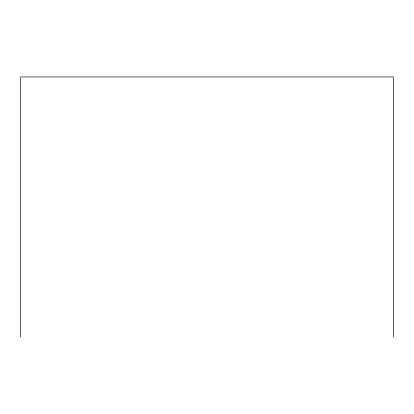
<?xml version="1.0" encoding="UTF-8"?>
<svg xmlns="http://www.w3.org/2000/svg" width="414" height="414" viewBox="0 0 414 414"><rect width="100%" height="100%" fill="white"/><g stroke="black" fill="none" stroke-linecap="round" stroke-linejoin="round"><path stroke-width="0.62" d="M393.3 337.063L393.3 76.937L20.7 76.937L20.7 337.063"/></g></svg>
